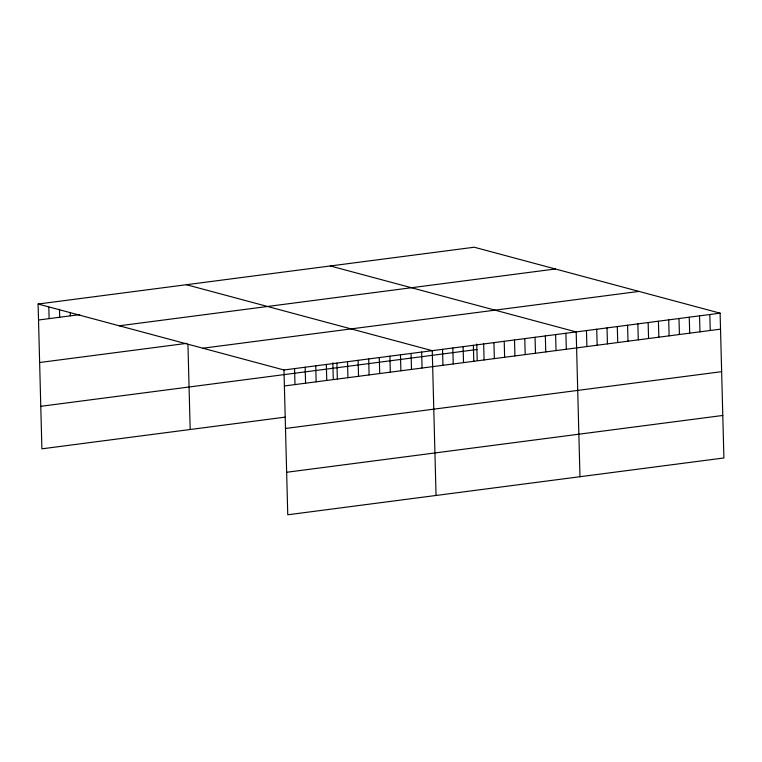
<?xml version="1.0" encoding="UTF-8"?>
<svg xmlns="http://www.w3.org/2000/svg" width="762" height="762" viewBox="0 0 762 762"><rect width="100%" height="100%" fill="white"/><g stroke="black" fill="none" stroke-linecap="round" stroke-linejoin="round"><path stroke-width="1.14" d="M38.1 304.028L474.24 247.221L720.109 313.172L723.9 457.972L287.76 514.779L283.969 369.98L38.1 304.028L41.891 448.828L284.988 417.157M38.519 320.011L79.705 314.639M119.234 325.793L555.374 268.986M39.634 362.512L186.738 343.357M202.835 348.215L638.975 291.408M283.969 369.98L720.109 313.172M40.777 406.317L476.917 349.51M284.388 385.963L720.528 329.155M285.502 428.473L721.643 371.666M286.645 472.269L722.786 415.461M330.317 265.967L576.186 331.927L579.977 476.717M186.385 284.712L432.254 350.672L436.045 495.462M709.832 314.515L710.251 330.498M699.545 315.859L699.964 331.832M689.267 317.192L689.686 333.175M678.99 318.535L679.409 334.508M668.703 319.869L669.122 335.852M658.425 321.212L658.844 337.195M648.148 322.545L648.567 338.528M637.861 323.888L638.28 339.871M627.583 325.231L628.002 341.205M617.306 326.565L617.725 342.548M607.028 327.908L607.438 343.881M596.741 329.241L597.16 345.224M586.464 330.584L586.883 346.567M565.899 333.261L566.318 349.244M555.622 334.604L556.041 350.577M545.344 335.937L545.763 351.92M535.057 337.28L535.476 353.263M524.78 338.614L525.199 354.597M514.502 339.957L514.922 355.94M504.215 341.3L504.634 357.273M493.938 342.633L494.357 358.616M483.66 343.976L484.08 359.95M476.774 344.033L477.193 360.131M473.373 345.31L473.793 361.293M463.096 346.653L463.515 362.636M452.818 347.996L453.238 363.969M442.541 349.329L442.951 365.312M421.662 352.054L422.081 368.027M411.07 353.425L411.49 369.408M400.479 354.806L400.898 370.789M389.887 356.187L390.306 372.17M379.295 357.568L379.714 373.551M368.703 358.95L369.122 374.923M358.111 360.331L358.531 376.304M347.52 361.702L347.939 377.685M336.928 363.083L337.347 379.066M332.851 362.779L333.27 378.876M326.336 364.465L326.755 380.448M315.744 365.846L316.163 381.829M305.152 367.227L305.572 383.2M294.561 368.608L294.98 384.581M187.947 344.3L190.176 429.511M70.209 312.449L70.294 315.868M59.493 309.258L59.703 317.249M48.816 307.21L49.111 318.63"/></g></svg>
